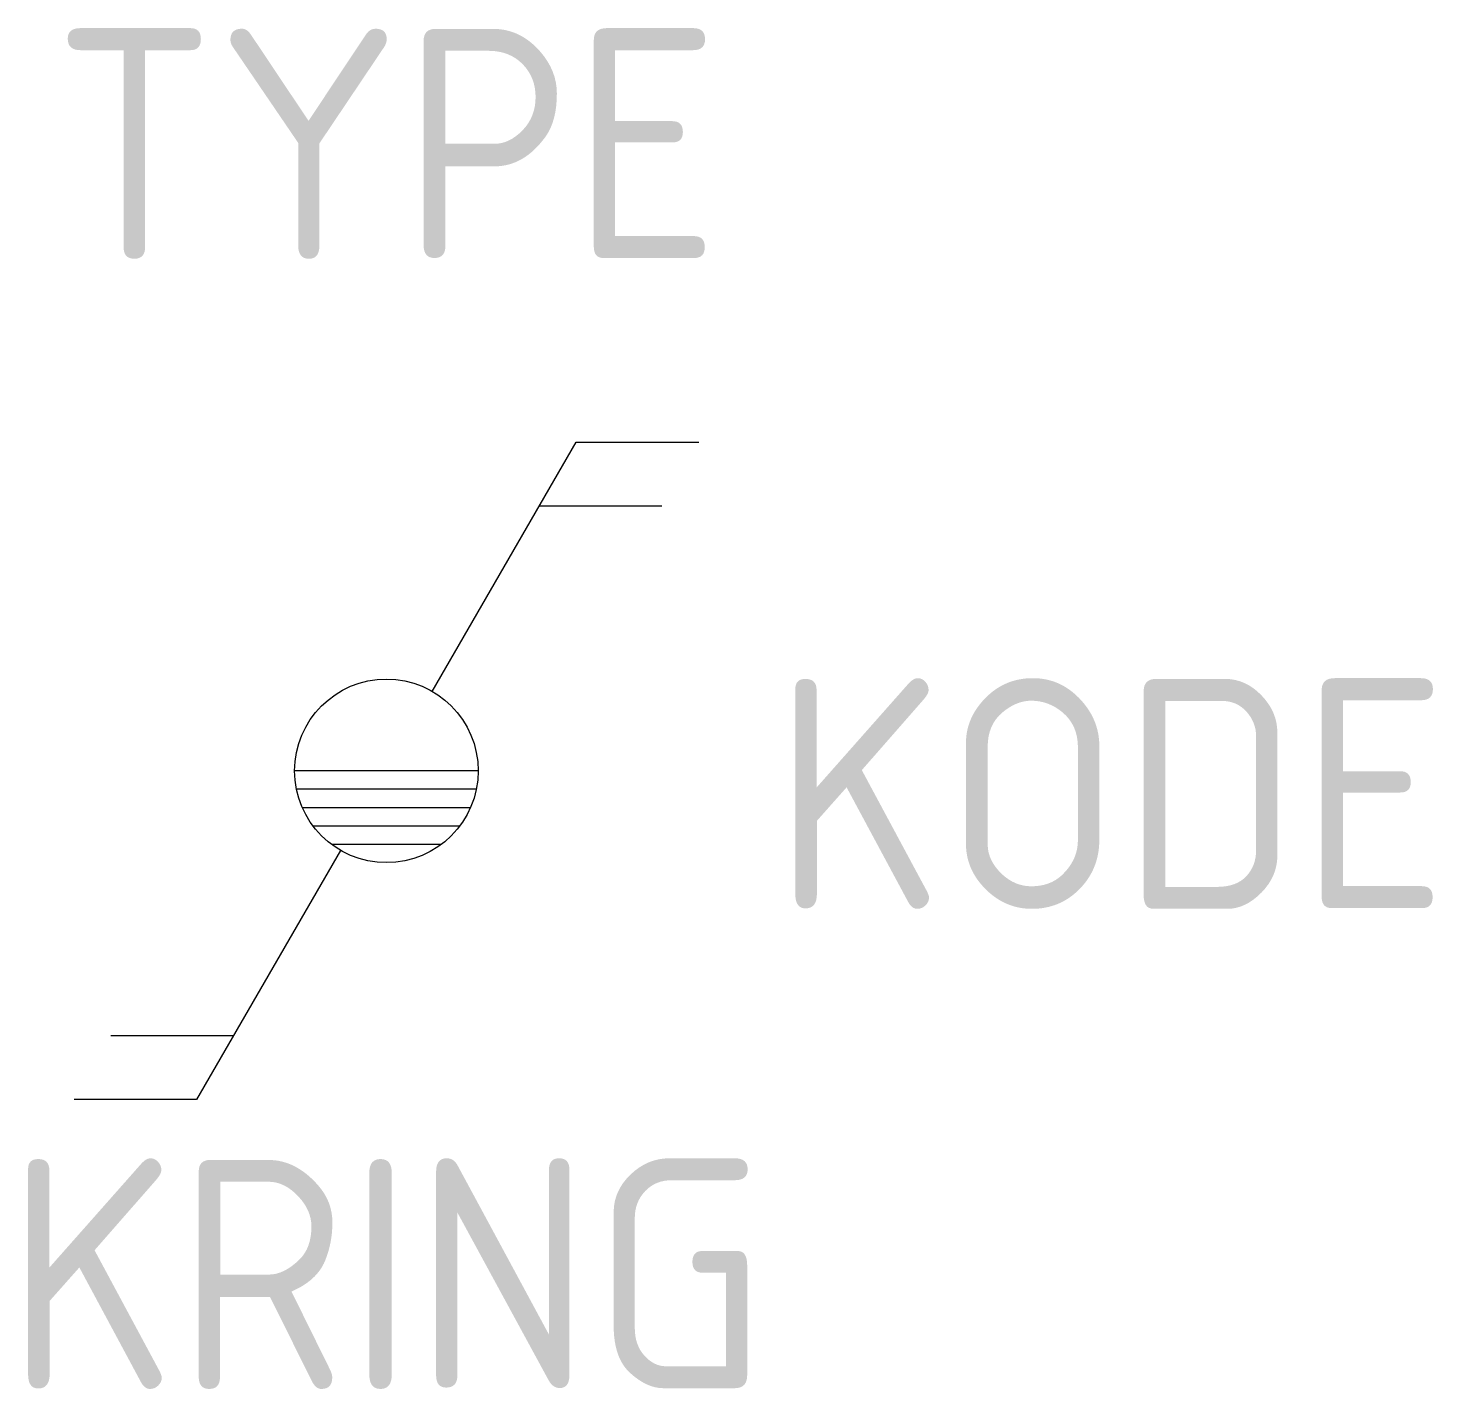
# Model space of a CAD drawing. Extents: x -3.9 to 11.4, y -6.7 to 8.1.
import ezdxf
from ezdxf.enums import TextEntityAlignment as Align

# ---------------------------------------------------------------- set-up
doc = ezdxf.new("R2010")
doc.units = 0
doc.layers.get('0').update_dxf_attribs({"linetype": 'CONTINUOUS'})
doc.styles.get("Standard").update_dxf_attribs({"font": 'iso8.shx'})

msp = doc.modelspace()

# ---------------------------------------------------------------- linework, layer by layer
at = {"linetype": 'Continuous'}
for p, q in [((0.499, 0.865), (2.063, 3.574)), ((2.063, 3.574), (3.395, 3.574)), ((1.664, 2.882), (2.995, 2.882)), ((-0.499, -0.865), (-2.063, -3.574)), ((-1.664, -2.882), (-2.995, -2.882)), ((-2.063, -3.574), (-3.395, -3.574))]:
    msp.add_line(p, q, dxfattribs=at)
for p, q in [((0.998, 0), (-0.998, 0)), ((0.978, -0.2), (-0.978, -0.2)), ((0.915, -0.4), (-0.915, -0.4)), ((0.798, -0.6), (-0.798, -0.6)), ((0.597, -0.8), (-0.597, -0.8))]:
    msp.add_line(p, q)
msp.add_circle((0, 0), 0.998, dxfattribs=at)

# ---------------------------------------------------------------- texts
for tag, p in [('TYPE', (0, 5.569)), ('KRING', (0, -6.721))]:
    msp.add_attdef(tag, text='XXX', height=2.5).set_placement(p, align=Align.CENTER)
msp.add_attdef('KODE', (4.205, -1.5), 'XXX', height=2.5)

doc.saveas('drawing.dxf')
